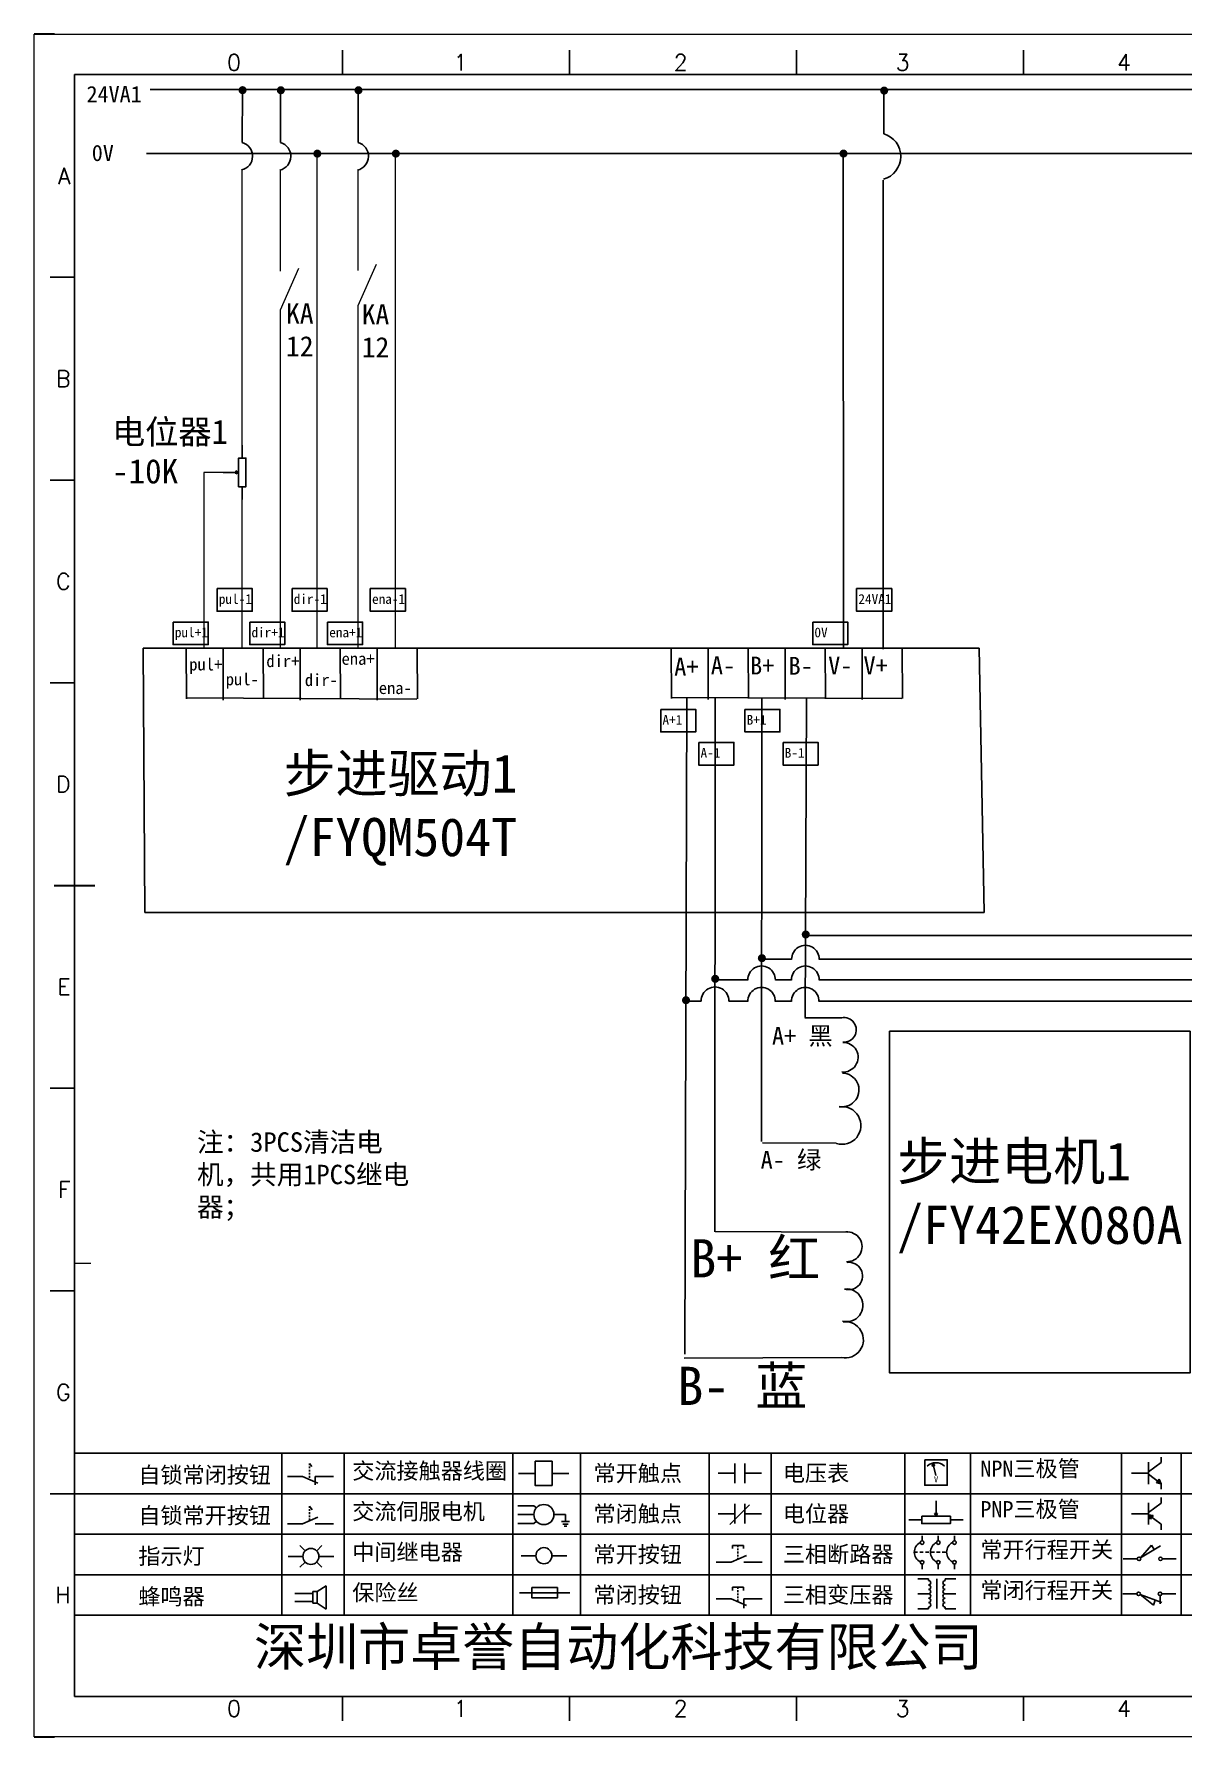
# Model space of a CAD drawing. Header units: millimetres. Extents: x 946 to 4507, y -1073 to 3239.
# Drawn here: x 2303.6 to 2445.3, y -958.5 to -748.5 of the extents above; entities that cross this region are included whole.
import ezdxf
from ezdxf.enums import TextEntityAlignment as Align

# ---------------------------------------------------------------- set-up
doc = ezdxf.new("R2010")
doc.units = ezdxf.units.MM
doc.layers.add('1', color=3, linetype='Continuous', lineweight=20)
doc.layers.add('AE_BOR', color=1, linetype='Continuous')
doc.layers.add('MISC', color=2, linetype='Continuous')
doc.styles.get("Standard").update_dxf_attribs({"font": ''})
doc.styles.add('WD', font='romans.shx', dxfattribs={"bigfont": 'gbcbig.shx'})
doc.styles.add('样式 0', font='')
doc.styles.add('样式 2', font='')
doc.styles.add('汉字', font='')
doc.styles.get('Standard').set_extended_font_data('SimSun')
doc.styles.get('样式 0').set_extended_font_data('KaiTi_GB2312')
doc.styles.get('样式 2').set_extended_font_data('NSimSun')
doc.styles.get('汉字').set_extended_font_data('新宋体')

# ---------------------------------------------------------------- blocks, each defined once
blk = doc.blocks.new('*U238')
at = {"linetype": 'ByBlock'}
for p, q in [((-1909.23, -780.45), (-1909.23, -780.67)), ((-1909.23, -780.45), (-1908.92, -780.84)), ((-1909.23, -780.84), (-1909.23, -781.05)), ((-1911.92, -782.07), (-1910.06, -782.07)), ((-1910.06, -782.07), (-1908.18, -782.88)), ((-1909.23, -781.23), (-1909.23, -781.44)), ((-1909.23, -781.61), (-1909.23, -781.83)), ((-1909.23, -782), (-1909.23, -782.21)), ((-1909.23, -782.38), (-1909.23, -782.43)), ((-1908.52, -783.07), (-1908.52, -782.07)), ((-1906.25, -782.07), (-1908.52, -782.07))]:
    blk.add_line(p, q, dxfattribs=at)
blk = doc.blocks.new('*U239')
at = {"linetype": 'ByBlock'}
for p, q in [((-1908.88, -791.17), (-1909.23, -790.71)), ((-1909.23, -790.71), (-1909.23, -790.92)), ((-1909.23, -791.09), (-1909.23, -791.31)), ((-1909.23, -791.48), (-1909.23, -791.69)), ((-1911.92, -792.89), (-1910.06, -792.89)), ((-1910.06, -792.89), (-1908.18, -792.08)), ((-1909.23, -791.86), (-1909.23, -792.08)), ((-1909.23, -792.25), (-1909.23, -792.47)), ((-1906.25, -792.89), (-1908.52, -792.89))]:
    blk.add_line(p, q, dxfattribs=at)
blk = doc.blocks.new('蜂鸣器')
at = {"linetype": 'ByBlock'}
for p, q in [((-1907.17, -795.53), (-1908.25, -796.26)), ((-1907.17, -795.53), (-1907.17, -798.41)), ((-1908.8, -796.48), (-1911.01, -796.48)), ((-1908.8, -797.46), (-1911.01, -797.46)), ((-1908.25, -796.26), (-1908.8, -796.26)), ((-1908.8, -797.68), (-1908.8, -796.26)), ((-1908.25, -797.68), (-1908.8, -797.68)), ((-1908.25, -797.68), (-1908.25, -796.26)), ((-1907.17, -798.41), (-1908.25, -797.68))]:
    blk.add_line(p, q, dxfattribs=at)
blk = doc.blocks.new('指示灯')
at = {"linetype": 'ByBlock'}
for p, q in [((-1854.25, -776.92), (-1856.06, -776.92)), ((-1854.62, -775.59), (-1853.97, -776.23)), ((-1851.9, -775.59), (-1852.54, -776.23)), ((-1852.26, -776.92), (-1850.45, -776.92)), ((-1854.62, -778.25), (-1853.97, -777.61)), ((-1851.9, -778.25), (-1852.54, -777.61))]:
    blk.add_line(p, q, dxfattribs=at)
blk.add_circle((-1853.26, -776.92), 0.992, dxfattribs=at)
blk = doc.blocks.new('交流接触器线圈')
at = {"linetype": 'ByBlock'}
for p, q in [((-1880.82, -781.77), (-1882.87, -781.77)), ((-1878.72, -781.77), (-1876.67, -781.77))]:
    blk.add_line(p, q, dxfattribs=at)
blk.add_lwpolyline([(-1880.82, -780.28), (-1878.72, -780.28), (-1878.72, -783.26), (-1880.82, -783.26)], close=True, dxfattribs=at)
blk = doc.blocks.new('交流伺服电机')
at = {"linetype": 'ByBlock'}
for p, q in [((-1880.97, -785.75), (-1882.94, -785.75)), ((-1880.97, -786.85), (-1882.94, -786.85)), ((-1880.97, -785.75), (-1880.65, -786.03)), ((-1878.49, -786.85), (-1877.07, -786.85)), ((-1877.07, -786.85), (-1877.07, -787.72)), ((-1880.97, -787.94), (-1882.94, -787.94)), ((-1880.97, -787.94), (-1880.65, -787.67)), ((-1877.54, -787.72), (-1876.59, -787.72)), ((-1877.38, -788.01), (-1876.75, -788.01)), ((-1877.23, -788.29), (-1876.9, -788.29))]:
    blk.add_line(p, q, dxfattribs=at)
blk.add_circle((-1879.73, -786.85), 1.24, dxfattribs=at)
blk = doc.blocks.new('中间继电器')
at = {"linetype": 'ByBlock'}
for p, q in [((-1880.72, -791.92), (-1882.54, -791.92)), ((-1878.74, -791.92), (-1876.92, -791.92))]:
    blk.add_line(p, q, dxfattribs=at)
blk.add_circle((-1879.73, -791.92), 0.992, dxfattribs=at)
blk = doc.blocks.new('保险丝')
at = {"linetype": 'ByBlock'}
blk.add_line((-1882.72, -796.49), (-1876.55, -796.49), dxfattribs=at)
blk.add_lwpolyline([(-1881.2, -795.86), (-1878.06, -795.86), (-1878.06, -797.12), (-1881.2, -797.12)], close=True, dxfattribs=at)
blk = doc.blocks.new('常开按钮')
at = {"linetype": 'ByBlock'}
for p, q in [((-1910.06, -787.73), (-1908.18, -786.93)), ((-1909.9, -785.68), (-1908.56, -785.68)), ((-1909.9, -785.68), (-1909.9, -786.07)), ((-1909.23, -785.68), (-1909.23, -785.89)), ((-1909.23, -786.06), (-1909.23, -786.28)), ((-1909.23, -786.45), (-1909.23, -786.67)), ((-1909.23, -786.84), (-1909.23, -787.05)), ((-1909.23, -787.22), (-1909.23, -787.38)), ((-1908.56, -785.68), (-1908.56, -786.07)), ((-1911.92, -787.73), (-1910.06, -787.73)), ((-1906.25, -787.73), (-1908.52, -787.73))]:
    blk.add_line(p, q, dxfattribs=at)
blk = doc.blocks.new('常开触点')
at = {"linetype": 'ByBlock'}
for p, q in [((-1853.82, -782.99), (-1853.82, -780.56)), ((-1852.6, -782.99), (-1852.6, -780.56)), ((-1853.82, -781.77), (-1855.88, -781.77)), ((-1852.6, -781.77), (-1850.55, -781.77))]:
    blk.add_line(p, q, dxfattribs=at)
blk = doc.blocks.new('常闭触点')
at = {"linetype": 'ByBlock'}
for p, q in [((-1853.82, -786.77), (-1855.88, -786.77)), ((-1852.01, -785.66), (-1854.43, -788.1)), ((-1853.82, -787.99), (-1853.82, -785.56)), ((-1852.6, -787.99), (-1852.6, -785.56)), ((-1852.6, -786.77), (-1850.55, -786.77))]:
    blk.add_line(p, q, dxfattribs=at)
blk = doc.blocks.new('常闭按钮')
at = {"linetype": 'ByBlock'}
for p, q in [((-1854.11, -790.83), (-1852.77, -790.83)), ((-1854.11, -790.83), (-1854.11, -791.22)), ((-1853.44, -790.83), (-1853.44, -791.04)), ((-1853.44, -791.21), (-1853.44, -791.43)), ((-1853.44, -791.6), (-1853.44, -791.82)), ((-1852.77, -790.83), (-1852.77, -791.22)), ((-1856.13, -792.28), (-1854.28, -792.28)), ((-1854.28, -792.28), (-1852.4, -793.09)), ((-1853.44, -791.99), (-1853.44, -792.2)), ((-1853.44, -792.37), (-1853.44, -792.53)), ((-1850.47, -792.28), (-1852.73, -792.28)), ((-1852.73, -792.28), (-1852.73, -793.43))]:
    blk.add_line(p, q, dxfattribs=at)
blk = doc.blocks.new('电压表')
at = {"linetype": 'ByBlock'}
for p, q in [((-1814.84, -780.75), (-1814.91, -781.13)), ((-1814.6, -781.05), (-1814.91, -781.13)), ((-1814.84, -780.75), (-1814.46, -782.26)), ((-1814.84, -780.75), (-1814.6, -781.05))]:
    blk.add_line(p, q, dxfattribs=at)
blk.add_lwpolyline([(-1815.84, -780.34), (-1813.07, -780.34), (-1813.07, -783.49), (-1815.84, -783.49)], close=True, dxfattribs=at)
blk.add_arc((-1814.46, -782.26), 1.56, 46.8313, 133.1687, dxfattribs=at)
at = {"linetype": 'ByBlock', "insert": (-1814.7, -782.39), "char_height": 0.75, "width": 0.6768, "attachment_point": 1}
blk.add_mtext('V', dxfattribs=at)
blk = doc.blocks.new('电位器')
at = {"linetype": 'ByBlock'}
for p, q in [((-1814.45, -787.3), (-1814.45, -785.39)), ((-1814.45, -787.3), (-1814.62, -786.96)), ((-1814.62, -786.96), (-1814.27, -786.96)), ((-1814.45, -787.3), (-1814.27, -786.96)), ((-1816.21, -787.75), (-1817.79, -787.75)), ((-1812.68, -787.75), (-1811.1, -787.75))]:
    blk.add_line(p, q, dxfattribs=at)
blk.add_lwpolyline([(-1816.21, -787.3), (-1812.68, -787.3), (-1812.68, -788.2), (-1816.21, -788.2)], close=True, dxfattribs=at)
blk = doc.blocks.new('三相断路器')
at = {"linetype": 'ByBlock'}
for p, q in [((-1816.17, -790.33), (-1816.17, -789.7)), ((-1814.17, -790.33), (-1814.17, -789.7)), ((-1812.18, -790.33), (-1812.18, -789.7)), ((-1817.14, -791.74), (-1816.72, -791.74)), ((-1816.45, -791.74), (-1816.03, -791.74)), ((-1816.17, -793.19), (-1816.17, -793.83)), ((-1815.76, -791.74), (-1815.34, -791.74)), ((-1815.07, -791.74), (-1814.65, -791.74)), ((-1814.38, -791.74), (-1813.96, -791.74)), ((-1814.17, -793.19), (-1814.17, -793.83)), ((-1813.69, -791.74), (-1813.27, -791.74)), ((-1812.18, -793.19), (-1812.18, -793.83))]:
    blk.add_line(p, q, dxfattribs=at)
for centre in [(-1816.17, -790.55), (-1814.17, -790.55), (-1812.18, -790.55), (-1816.17, -792.98), (-1814.17, -792.98), (-1812.18, -792.98)]:
    blk.add_circle(centre, 0.219, dxfattribs=at)
for centre in [(-1815.81, -791.74), (-1813.82, -791.74), (-1811.83, -791.74)]:
    blk.add_arc(centre, 1.32, 115.5791, 244.4209, dxfattribs=at)
blk = doc.blocks.new('三相变压器')
at = {"linetype": 'ByBlock'}
for p, q in [((-1816.69, -795.03), (-1815.37, -795.03)), ((-1815.37, -795.03), (-1815.37, -795.24)), ((-1814.34, -798.7), (-1814.34, -795.04)), ((-1812, -795.03), (-1813.32, -795.03)), ((-1813.32, -795.03), (-1813.32, -795.24)), ((-1816.69, -796.87), (-1815.37, -796.87)), ((-1812, -796.87), (-1813.32, -796.87)), ((-1816.69, -798.71), (-1815.37, -798.71)), ((-1815.37, -798.71), (-1815.37, -798.5)), ((-1813.32, -798.71), (-1813.32, -798.5)), ((-1812, -798.71), (-1813.32, -798.71))]:
    blk.add_line(p, q, dxfattribs=at)
for centre, start, end in [((-1815.37, -795.51), 270, 90), ((-1815.37, -796.06), 270, 90), ((-1813.32, -795.51), 90, 270), ((-1813.32, -796.06), 90, 270), ((-1815.37, -796.6), 270, 90), ((-1815.37, -797.14), 270, 90), ((-1815.37, -797.68), 270, 90), ((-1815.37, -798.23), 270, 90), ((-1813.32, -796.6), 90, 270), ((-1813.32, -797.14), 90, 270), ((-1813.32, -797.68), 90, 270), ((-1813.32, -798.23), 90, 270)]:
    blk.add_arc(centre, 0.271, start, end, dxfattribs=at)
blk = doc.blocks.new('NPN三极管')
at = {"linetype": 'ByBlock'}
for p, q in [((-1785.73, -780.61), (-1785.73, -783.32)), ((-1785.73, -781.82), (-1784.15, -780.66)), ((-1784.15, -780.66), (-1784.15, -779.98)), ((-1785.73, -781.97), (-1787.81, -781.97)), ((-1785.73, -782.11), (-1784.15, -783.27)), ((-1784.41, -782.73), (-1784.74, -783.18)), ((-1784.15, -783.27), (-1784.74, -783.18)), ((-1784.15, -783.27), (-1784.41, -782.73)), ((-1784.15, -783.27), (-1784.15, -783.96))]:
    blk.add_line(p, q, dxfattribs=at)
blk = doc.blocks.new('PNP三极管')
at = {"linetype": 'ByBlock'}
for p, q in [((-1784.9, -785.38), (-1784.9, -788.09)), ((-1783.32, -785.43), (-1783.32, -784.75)), ((-1784.9, -786.74), (-1786.98, -786.74)), ((-1784.9, -786.59), (-1783.32, -785.43)), ((-1784.9, -786.88), (-1783.32, -788.04)), ((-1784.9, -786.88), (-1784.31, -786.97)), ((-1784.9, -786.88), (-1784.64, -787.42)), ((-1784.31, -786.97), (-1784.64, -787.42)), ((-1783.32, -788.04), (-1783.32, -788.73))]:
    blk.add_line(p, q, dxfattribs=at)
blk = doc.blocks.new('常开行程开关')
at = {"linetype": 'ByBlock'}
for p, q in [((-1785.89, -792.17), (-1784.52, -790.62)), ((-1785.89, -792.17), (-1783.43, -790.72)), ((-1784.52, -790.62), (-1784.19, -791.17)), ((-1786.29, -792.3), (-1788.01, -792.3)), ((-1781.48, -792.3), (-1783.21, -792.3))]:
    blk.add_line(p, q, dxfattribs=at)
for centre in [(-1786.07, -792.3), (-1783.42, -792.3)]:
    blk.add_circle(centre, 0.219, dxfattribs=at)
blk = doc.blocks.new('常闭行程开关')
at = {"linetype": 'ByBlock'}
for p, q in [((-1786.34, -796.62), (-1788.07, -796.62)), ((-1785.93, -796.72), (-1783.25, -797.7)), ((-1785.93, -796.72), (-1784.3, -798)), ((-1784.3, -798), (-1784.08, -797.4)), ((-1783.48, -796.84), (-1783.48, -797.85)), ((-1781.54, -796.62), (-1783.26, -796.62))]:
    blk.add_line(p, q, dxfattribs=at)
for centre in [(-1786.12, -796.62), (-1783.48, -796.62)]:
    blk.add_circle(centre, 0.219, dxfattribs=at)
blk = doc.blocks.new('电控横A4')
for p, q in [((292, -5), (5, -5)), ((5, -5), (5, -205)), ((10.03, -205), (289.53, -205)), ((130.8, -205), (190.75, -205))]:
    blk.add_line(p, q)
at = {"lineweight": 9, "ltscale": 0.1}
for p, q in [((5, -151.57), (7, -151.57)), ((101.34, -205), (130.8, -205)), ((129.44, -205), (129.44, -205)), ((129.44, -205), (129.44, -205)), ((129.44, -205), (129.44, -205)), ((129.44, -205), (129.44, -205))]:
    blk.add_line(p, q, dxfattribs=at)
at = {"linetype": 'ByBlock'}
for p, q in [((292, -175), (5, -175)), ((292, -180), (5, -180)), ((292, -185), (5, -185)), ((292, -190), (5, -190)), ((292, -195), (5, -195))]:
    blk.add_line(p, q, dxfattribs=at)
at = {"color": 0, "lineweight": -2}
for p, q in [((30.58, -175), (30.58, -195)), ((38.26, -175), (38.26, -195)), ((59.05, -175), (59.05, -195)), ((67.4, -175), (67.4, -195)), ((83.26, -175), (83.26, -195)), ((90.91, -175), (90.91, -195)), ((107.4, -175), (107.4, -195)), ((115.5, -175), (115.5, -195)), ((134.12, -175), (134.12, -195)), ((141.48, -175), (141.48, -195))]:
    blk.add_line(p, q, dxfattribs=at)
at = {"color": 0, "ltscale": 2}
blk.add_line((101.34, -205), (5, -205), dxfattribs=at)
at = {"layer": 'AE_BOR', "lineweight": 30}
for p, q in [((2.53, 0), (0, 0)), ((0, -210), (2.53, -210))]:
    blk.add_line(p, q, dxfattribs=at)
at = {"layer": 'AE_BOR', "color": 1, "lineweight": 15}
for p, q in [((0, 0), (297, 0)), ((0, -210), (0, 0)), ((297, -210), (0, -210))]:
    blk.add_line(p, q, dxfattribs=at)
at = {"layer": 'AE_BOR'}
for p, q in [((38.03, -5), (38.03, -2)), ((66.03, -5), (66.03, -2)), ((94.03, -5), (94.03, -2)), ((122.03, -5), (122.03, -2)), ((5, -30), (2, -30)), ((5, -55), (2, -55)), ((5, -80), (2, -80)), ((5, -130), (2, -130)), ((5, -155), (2, -155)), ((5, -180), (2, -180)), ((38.03, -205), (38.03, -208)), ((66.03, -205), (66.03, -208)), ((94.03, -205), (94.03, -208)), ((122.03, -205), (122.03, -208))]:
    blk.add_line(p, q, dxfattribs=at)
at = {"layer": 'AE_BOR', "color": 2, "lineweight": 30}
blk.add_line((2.5, -105), (7.5, -105), dxfattribs=at)
at = {"linetype": 'ByBlock'}
for name, p in [('*U238', (1943.19, 604.18)), ('交流接触器线圈', (1942.62, 604.27)), ('常开触点', (1940.27, 604.3)), ('电压表', (1925.71, 604.52)), ('NPN三极管', (1923.2, 604.5)), ('PNP三极管', (1922.37, 604.27)), ('*U239', (1943.19, 609.18)), ('交流伺服电机', (1942.62, 604.27)), ('常闭触点', (1940.27, 604.3)), ('电位器', (1925.71, 604.52)), ('指示灯', (1887.41, 589.18)), ('中间继电器', (1942.62, 604.27)), ('常开按钮', (1996.06, 599.3)), ('三相断路器', (1925.71, 604.52)), ('常开行程开关', (1922.37, 604.27)), ('三相变压器', (1925.71, 604.52)), ('蜂鸣器', (1943.19, 604.18)), ('保险丝', (1942.62, 604.27)), ('常闭按钮', (1940.27, 599.3)), ('常闭行程开关', (1922.37, 604.27))]:
    blk.add_blockref(name, p, dxfattribs=at)
at = {"char_height": 2, "attachment_point": 1, "style": '汉字'}
for s, insert in [('{\\fKaiTi_GB2312|b0|i0|c134|p49;自锁常闭按钮}', (12.86, -176.69)), ('{\\fKaiTi_GB2312|b0|i0|c134|p49;交流接触器线圈}', (39.25, -176.19)), ('{\\fKaiTi_GB2312|b0|i0|c134|p49;常开触点}', (69.01, -176.48)), ('{\\fKaiTi_GB2312|b0|i0|c134|p49;电压表}', (92.37, -176.47)), ('{\\fKaiTi_GB2312|b0|i0|c134|p49;NPN三极管}', (116.73, -175.91)), ('{\\fKaiTi_GB2312|b0|i0|c134|p49;自锁常开按钮}', (12.86, -181.69)), ('{\\fKaiTi_GB2312|b0|i0|c134|p49;交流伺服电机}', (39.25, -181.19)), ('{\\fKaiTi_GB2312|b0|i0|c134|p49;常闭触点}', (69.01, -181.48)), ('{\\fKaiTi_GB2312|b0|i0|c134|p49;电位器}', (92.37, -181.47)), ('{\\fKaiTi_GB2312|b0|i0|c134|p49;PNP三极管}', (116.73, -180.91)), ('{\\fKaiTi_GB2312|b0|i0|c134|p49;指示灯}', (12.86, -186.69)), ('{\\fKaiTi_GB2312|b0|i0|c134|p49;中间继电器}', (39.25, -186.19)), ('{\\fKaiTi_GB2312|b0|i0|c134|p49;常开按钮}', (69.01, -186.48)), ('{\\fKaiTi_GB2312|b0|i0|c134|p49;三相断路器}', (92.37, -186.47)), ('{\\fKaiTi_GB2312|b0|i0|c134|p49;常开行程开关}', (116.73, -185.91)), ('{\\fKaiTi_GB2312|b0|i0|c134|p49;保险丝}', (39.25, -191.19)), ('{\\fKaiTi_GB2312|b0|i0|c134|p49;常闭行程开关}', (116.73, -190.91)), ('{\\fKaiTi_GB2312|b0|i0|c134|p49;蜂鸣器}', (12.86, -191.69)), ('{\\fKaiTi_GB2312|b0|i0|c134|p49;常闭按钮}', (69.01, -191.48)), ('{\\fKaiTi_GB2312|b0|i0|c134|p49;三相变压器}', (92.37, -191.47))]:
    blk.add_mtext(s, dxfattribs=dict(at, insert=insert))
at = {"color": 0, "lineweight": -2, "insert": (27.14, -196.53), "char_height": 4.7064, "width": 96.1138, "attachment_point": 1}
blk.add_mtext('深圳市卓誉自动化科技有限公司', dxfattribs=at)
at = {"layer": 'AE_BOR', "style": 'WD'}
for s, p in [('0', (24.67, -4.5)), ('1', (52.6, -4.5)), ('2', (79.75, -4.5)), ('3', (107.15, -4.5)), ('4', (134.45, -4.5)), ('0', (24.67, -207.5)), ('1', (52.6, -207.5)), ('2', (79.75, -207.5)), ('3', (107.15, -207.5)), ('4', (134.45, -207.5))]:
    blk.add_text(s, height=2, dxfattribs=at).set_placement(p, align=Align.CENTER)
for s, p in [('A', (4.5, -17.5)), ('B', (4.5, -42.5)), ('C', (4.5, -67.5)), ('D', (4.5, -92.5)), ('E', (4.5, -117.5)), ('F', (4.5, -142.5)), ('G', (4.5, -167.5)), ('H', (4.5, -192.5))]:
    blk.add_text(s, height=2, dxfattribs=at).set_placement(p, align=Align.MIDDLE_RIGHT)

msp = doc.modelspace()

# ---------------------------------------------------------------- hatches: boundary and pattern name
at = {"lineweight": -2}
h = msp.add_hatch(color=0, dxfattribs=at)
edge = h.paths.add_edge_path()
edge.add_arc((2329.342, -755.412), 0.5, 0, 360)
h = msp.add_hatch(color=0, dxfattribs=at)
edge = h.paths.add_edge_path()
edge.add_arc((2334.063, -755.428), 0.5, 0, 360)
h = msp.add_hatch(color=0, dxfattribs=at)
edge = h.paths.add_edge_path()
edge.add_arc((2343.64, -755.428), 0.5, 0, 360)
h = msp.add_hatch(color=0, dxfattribs=at)
edge = h.paths.add_edge_path()
edge.add_arc((2408.485, -755.469), 0.5, 0, 360)
h = msp.add_hatch(color=0, dxfattribs=at)
edge = h.paths.add_edge_path()
edge.add_arc((2338.565, -763.242), 0.5, 0, 360)
h = msp.add_hatch(color=0, dxfattribs=at)
edge = h.paths.add_edge_path()
edge.add_arc((2348.253, -763.242), 0.5, 0, 360)
h = msp.add_hatch(color=0, dxfattribs=at)
edge = h.paths.add_edge_path()
edge.add_arc((2403.469, -763.232), 0.5, 0, 360)
h = msp.add_hatch(color=0, dxfattribs=at)
edge = h.paths.add_edge_path()
edge.add_arc((2398.811, -859.537), 0.5, 0, 360)
h = msp.add_hatch(color=0, dxfattribs=at)
edge = h.paths.add_edge_path()
edge.add_arc((2393.398, -862.457), 0.5, 0, 360)
h = msp.add_hatch(color=0, dxfattribs=at)
edge = h.paths.add_edge_path()
edge.add_arc((2387.64, -865.004), 0.5, 0, 360)
h = msp.add_hatch(color=0, dxfattribs=at)
edge = h.paths.add_edge_path()
edge.add_arc((2384.043, -867.646), 0.5, 0, 360)

# ---------------------------------------------------------------- linework, layer by layer
at = {"color": 0, "lineweight": -2}
for p, q in [((2317.933, -755.343), (2584.686, -755.343)), ((2329.312, -761.87), (2329.313, -755.362)), ((2334.034, -761.887), (2334.034, -755.378)), ((2343.61, -761.887), (2343.61, -755.378)), ((2408.435, -760.791), (2408.448, -755.501)), ((2317.473, -763.216), (2584.686, -763.216)), ((2403.437, -763.345), (2403.453, -824.146)), ((2408.376, -766.53), (2408.376, -824.336)), ((2322.415, -830.485), (2322.387, -824.254)), ((2326.935, -824.331), (2326.935, -830.629)), ((2331.915, -830.485), (2331.887, -824.254)), ((2336.435, -824.331), (2336.435, -830.629)), ((2341.415, -830.485), (2341.387, -824.254)), ((2345.935, -824.331), (2345.935, -830.629)), ((2350.915, -830.485), (2350.887, -824.254)), ((2382.235, -830.425), (2382.207, -824.194)), ((2386.755, -824.271), (2386.755, -830.569)), ((2391.735, -830.425), (2391.707, -824.194)), ((2396.255, -824.271), (2396.255, -830.569)), ((2401.235, -830.425), (2401.207, -824.194)), ((2405.755, -824.271), (2405.755, -830.569)), ((2410.735, -830.425), (2410.707, -824.194)), ((2322.335, -830.372), (2350.836, -830.508)), ((2382.155, -830.312), (2410.656, -830.448)), ((2384.126, -830.296), (2383.879, -911.282)), ((2387.626, -830.296), (2387.591, -896.209)), ((2393.397, -830.391), (2393.345, -885.052)), ((2398.885, -830.391), (2398.742, -869.78)), ((2398.716, -869.802), (2403.242, -869.796)), ((2393.479, -885.244), (2402.547, -885.253)), ((2387.639, -896.168), (2403.934, -896.237)), ((2383.802, -911.772), (2403.24, -911.693))]:
    msp.add_line(p, q, dxfattribs=at)
at = {"linetype": 'ByBlock'}
for p, q in [((2329.307, -800.791), (2329.307, -799.207)), ((2328.857, -802.552), (2326.946, -802.552)), ((2328.516, -802.727), (2328.516, -802.378)), ((2328.857, -802.552), (2328.516, -802.378)), ((2328.857, -802.552), (2328.516, -802.727)), ((2329.307, -804.314), (2329.307, -805.898))]:
    msp.add_line(p, q, dxfattribs=at)
for p, q in [((2398.779, -859.651), (2465.305, -859.651)), ((2393.366, -862.57), (2397.072, -862.57)), ((2400.464, -862.57), (2459.893, -862.57)), ((2387.608, -865.117), (2391.668, -865.117)), ((2395.06, -865.117), (2397.063, -865.117)), ((2400.455, -865.117), (2454.134, -865.117)), ((2385.922, -867.759), (2384.012, -867.759)), ((2391.665, -867.759), (2389.313, -867.759)), ((2397.053, -867.759), (2395.057, -867.759)), ((2450.328, -867.759), (2400.446, -867.759))]:
    msp.add_line(p, q)
msp.add_lwpolyline([(2328.857, -804.314), (2328.857, -800.791), (2329.757, -800.791), (2329.757, -804.314)], close=True, dxfattribs=at)
at = {"color": 1}
for points in [[(2326.204, -816.888), (2330.527, -816.888), (2330.527, -819.667), (2326.204, -819.667)], [(2335.443, -816.888), (2339.765, -816.888), (2339.765, -819.667), (2335.443, -819.667)], [(2345.099, -816.888), (2349.422, -816.888), (2349.422, -819.667), (2345.099, -819.667)], [(2405.091, -816.888), (2409.413, -816.888), (2409.413, -819.667), (2405.091, -819.667)], [(2320.781, -821.006), (2325.103, -821.006), (2325.103, -823.785), (2320.781, -823.785)], [(2330.229, -821.006), (2334.551, -821.006), (2334.551, -823.785), (2330.229, -823.785)], [(2339.817, -821.006), (2344.14, -821.006), (2344.14, -823.785), (2339.817, -823.785)], [(2399.667, -821.006), (2403.99, -821.006), (2403.99, -823.785), (2399.667, -823.785)], [(2380.923, -831.783), (2385.245, -831.783), (2385.245, -834.562), (2380.923, -834.562)], [(2391.309, -831.783), (2395.631, -831.783), (2395.631, -834.562), (2391.309, -834.562)], [(2385.62, -835.858), (2389.942, -835.858), (2389.942, -838.637), (2385.62, -838.637)], [(2396.006, -835.858), (2400.328, -835.858), (2400.328, -838.637), (2396.006, -838.637)]]:
    msp.add_lwpolyline(points, close=True, dxfattribs=at)
at = {"color": 0, "lineweight": -2}
for points in [[(2317.069, -824.243), (2420.188, -824.243), (2420.81, -856.808), (2317.306, -856.808)], [(2409.158, -871.468), (2446.208, -871.468), (2446.208, -913.601), (2409.158, -913.601)]]:
    msp.add_lwpolyline(points, close=True, dxfattribs=at)
for centre, radius, start, end in [((2328.829, -763.553), 1.75, 282.91675, 74.23194), ((2333.551, -763.569), 1.75, 282.91675, 74.23194), ((2343.127, -763.569), 1.75, 282.91675, 74.23194), ((2407.597, -763.596), 2.928, 285.96055, 73.61941), ((2398.768, -862.57), 1.696, 358.24732, 181.75268), ((2393.364, -865.117), 1.696, 358.24732, 181.75268), ((2398.759, -865.117), 1.696, 358.24732, 181.75268), ((2387.617, -867.707), 1.696, 358.24732, 181.75268), ((2393.361, -867.759), 1.696, 358.24732, 181.75268), ((2398.749, -867.759), 1.696, 358.24732, 181.75268), ((2403.517, -871.3), 1.521, 264.66705, 101.1358), ((2403.442, -874.674), 1.823, 263.69032, 92.1076), ((2403.296, -878.706), 2.08, 262.11066, 88.63224), ((2403.29, -883.092), 2.32, 252.26338, 98.4568), ((2403.913, -898.048), 1.841, 267.50012, 95.2968), ((2404.134, -901.649), 1.685, 251.7324, 97.18133), ((2403.855, -905.266), 2.018, 255.25013, 95.84653), ((2403.686, -909.523), 2.233, 257.65777, 96.61175)]:
    msp.add_arc(centre, radius, start, end, dxfattribs=at)
at = {"layer": '1', "color": 7, "linetype": 'Continuous', "lineweight": 13}
for p, q in [((2338.543, -824.243), (2338.543, -763.216)), ((2348.2, -824.243), (2348.2, -763.216)), ((2329.307, -799.262), (2329.307, -765.293)), ((2334.014, -777.733), (2334.014, -765.32)), ((2343.612, -777.634), (2343.612, -765.32)), ((2343.603, -781.983), (2345.876, -776.871)), ((2334.014, -782.486), (2336.287, -777.374)), ((2334.014, -824.243), (2334.014, -782.486)), ((2343.603, -824.243), (2343.603, -781.979)), ((2329.305, -824.243), (2329.305, -805.946))]:
    msp.add_line(p, q, dxfattribs=at)
msp.add_lwpolyline([(2326.984, -802.552), (2324.567, -802.552), (2324.567, -824.243)], dxfattribs=at)

# ---------------------------------------------------------------- block references
msp.add_blockref('电控横A4', (2303.621, -748.496))

# ---------------------------------------------------------------- texts
at = {"color": 0, "lineweight": -2, "attachment_point": 1}
for s, insert, char_height, width in [('0V', (2310.74, -762.158), 2, 14.27309), ('dir+', (2332.274, -825.062), 1.5, 4.53305), ('ena+', (2341.549, -824.777), 1.5, 4.53305), ('A-', (2387.104, -825.245), 2.2, 4.53305), ('B+', (2391.945, -825.275), 2.2, 4.53305), ('V-', (2401.575, -825.258), 2.2, 4.53305), ('V+', (2405.928, -825.252), 2.2, 4.53305), ('pul+', (2322.766, -825.475), 1.5, 4.53305), ('pul-', (2327.273, -827.307), 1.5, 4.53305), ('dir-', (2337.022, -827.402), 1.5, 4.53305), ('A+', (2382.586, -825.415), 2.2, 4.53305), ('B-', (2396.686, -825.301), 2.2, 4.53305), ('ena-', (2346.139, -828.383), 1.5, 4.53305), ('步进驱动1\\P/FYQM504T', (2334.393, -837.326), 4.7064, 66.01576), ('{\\fSimSun|b1|i0|c134|p2;A+ 黑}', (2394.646, -870.93), 2.2, 19.08732), ('A- 绿', (2393.243, -886.22), 2.2, 19.08732), ('步进电机1\\P/FY42EX080A', (2410.076, -885.144), 4.70644, 72.96618), ('B+ 红', (2384.572, -897.114), 4.7064, 19.08732), ('B- 蓝', (2382.973, -912.847), 4.7064, 19.08732)]:
    msp.add_mtext(s, dxfattribs=dict(at, insert=insert, char_height=char_height, width=width))
at = {"char_height": 1.2, "width": 2.60403, "attachment_point": 1, "style": '样式 2'}
for s, insert in [('{\\fSimSun|b0|i0|c134|p49;\\C0;pul-1}', (2326.415, -817.567)), ('{\\fSimSun|b0|i0|c134|p49;\\C0;dir-1}', (2335.654, -817.567)), ('{\\fSimSun|b0|i0|c134|p49;\\C0;\\fSimSun|b0|i0|c134|p49;ena-\\fSimSun|b0|i0|c134|p49;1}', (2345.31, -817.567)), ('{\\fSimSun|b0|i0|c134|p49;\\C0;24VA1}', (2405.302, -817.567)), ('{\\fSimSun|b0|i0|c134|p49;\\C0;pul+1}', (2320.992, -821.684)), ('{\\fSimSun|b0|i0|c134|p49;\\C0;dir+1}', (2330.439, -821.684)), ('{\\fSimSun|b0|i0|c134|p49;\\C0;ena+1}', (2340.028, -821.684)), ('{\\fSimSun|b0|i0|c134|p49;\\C0;0V}', (2399.878, -821.684)), ('{\\fSimSun|b0|i0|c134|p49;\\C0;A+1}', (2381.134, -832.461)), ('{\\fSimSun|b0|i0|c134|p49;\\C0;B+1}', (2391.52, -832.461)), ('{\\fSimSun|b0|i0|c134|p49;\\C0;A-1}', (2385.831, -836.537)), ('{\\fSimSun|b0|i0|c134|p49;\\C0;B-1}', (2396.217, -836.537))]:
    msp.add_mtext(s, dxfattribs=dict(at, insert=insert))
at = {"layer": '1', "color": 7, "linetype": 'Continuous', "lineweight": 13}
for s, height, p in [('KA', 2.5, (2334.697, -784.194)), ('KA', 2.5, (2344.038, -784.306)), ('12', 2.5, (2334.697, -788.25)), ('12', 2.5, (2344.038, -788.361)), ('电位器1', 3, (2313.237, -799.044)), ('-10K', 3, (2313.237, -803.91))]:
    msp.add_text(s, height=height, dxfattribs=at).set_placement(p)
at = {"layer": '1', "color": 7, "linetype": 'Continuous', "lineweight": 13, "insert": (2323.727, -883.933), "char_height": 2.4, "attachment_point": 1}
msp.add_mtext_dynamic_manual_height_columns('注：3PCS清洁电机，共用1PCS继电器；', width=28.27015, gutter_width=9.801, heights=[0], dxfattribs=at)
at = {"layer": 'MISC', "color": 0, "insert": (2310.096, -754.899), "char_height": 2, "width": 5.01683, "attachment_point": 1, "style": '样式 0'}
msp.add_mtext('24VA1', dxfattribs=at)

doc.saveas('drawing.dxf')
